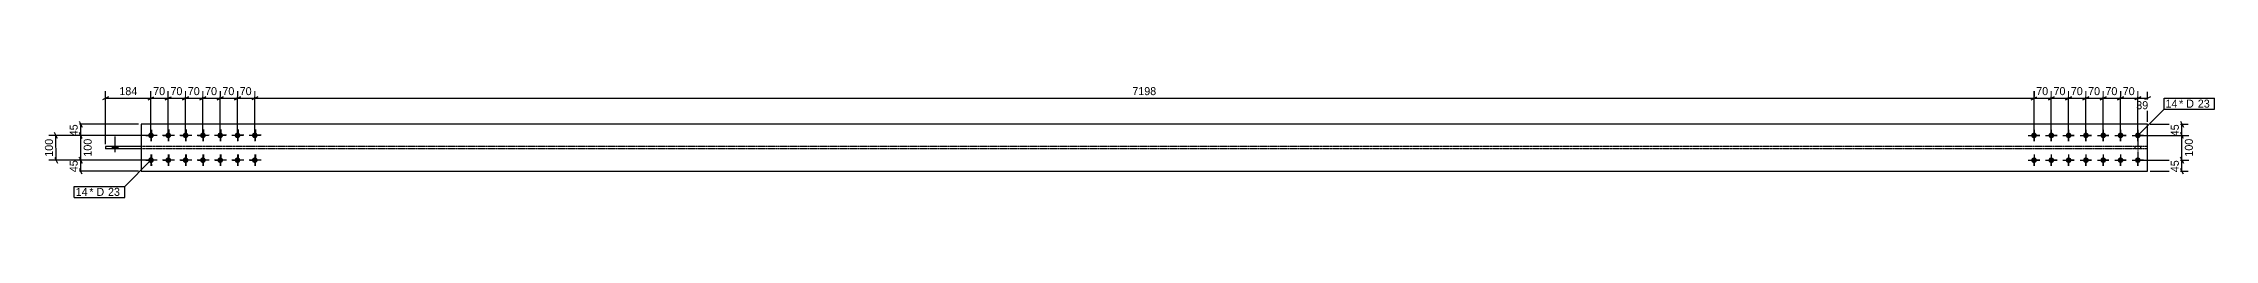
# Model space of a CAD drawing. Header units: millimetres. Extents: x 26 to 22604, y 32 to 1158.
# Drawn here: x 26 to 8809, y 32 to 483 of the extents above; entities that cross this region are included whole.
import ezdxf

# ---------------------------------------------------------------- set-up
doc = ezdxf.new("R2010")
doc.units = ezdxf.units.MM
doc.linetypes.add('DXK_LINE_DOT2', pattern=[3.9198, 1.9599, -1.9599])
doc.linetypes.add('DXK_LINE_DOT4', pattern=[0.9408, 0.4704, -0.4704])
doc.styles.add('Comic Sans MS', font='COMIC.TTF', dxfattribs={"height": 0.2})

msp = doc.modelspace()

# ---------------------------------------------------------------- hatches: boundary and pattern name
at = {"linetype": 'Continuous'}
for points in [[(460.7, 270.6, -1), (460.7, 293.6, -1)], [(530.7, 270.6, -1), (530.7, 293.6, -1)], [(600.7, 270.6, -1), (600.7, 293.6, -1)], [(670.7, 270.6, -1), (670.7, 293.6, -1)], [(740.7, 270.6, -1), (740.7, 293.6, -1)], [(810.7, 270.6, -1), (810.7, 293.6, -1)], [(880.7, 270.6, -1), (880.7, 293.6, -1)], [(8078.3, 293.5, -1), (8078.3, 270.5, -1)], [(8148.3, 293.5, -1), (8148.3, 270.5, -1)], [(8218.3, 293.5, -1), (8218.3, 270.5, -1)], [(8288.3, 293.6, -1), (8288.3, 270.6, -1)], [(8358.3, 293.6, -1), (8358.3, 270.6, -1)], [(8428.3, 293.6, -1), (8428.3, 270.6, -1)], [(8498.3, 293.6, -1), (8498.3, 270.6, -1)], [(327.4, 236.8), (305.4, 236.8), (305.4, 227.4), (327.4, 227.4)], [(327.4, 236.8), (305.4, 236.8), (305.4, 227.4), (327.4, 227.4)], [(327.4, 236.8), (305.4, 236.8), (305.4, 227.4), (327.4, 227.4)], [(327.4, 236.8), (305.4, 236.8), (305.4, 227.4), (327.4, 227.4)], [(327.4, 236.8), (305.4, 236.8), (305.4, 227.4), (327.4, 227.4)], [(460.7, 170.6, -1), (460.7, 193.6, -1)], [(530.7, 170.6, -1), (530.7, 193.6, -1)], [(600.7, 170.6, -1), (600.7, 193.6, -1)], [(670.7, 170.6, -1), (670.7, 193.6, -1)], [(740.7, 170.6, -1), (740.7, 193.6, -1)], [(810.7, 170.6, -1), (810.7, 193.6, -1)], [(880.7, 170.6, -1), (880.7, 193.6, -1)], [(8078.3, 193.5, -1), (8078.3, 170.5, -1)], [(8148.3, 193.5, -1), (8148.3, 170.5, -1)], [(8218.3, 193.5, -1), (8218.3, 170.5, -1)], [(8288.3, 193.6, -1), (8288.3, 170.6, -1)], [(8358.3, 193.6, -1), (8358.3, 170.6, -1)], [(8428.3, 193.6, -1), (8428.3, 170.6, -1)], [(8498.3, 193.6, -1), (8498.3, 170.6, -1)]]:
    msp.add_hatch(color=3, dxfattribs=at).paths.add_polyline_path(points)

# ---------------------------------------------------------------- linework, layer by layer
at = {"color": 8, "linetype": 'Continuous'}
for p, q in [((276.4, 246.8), (276.4, 460.5)), ((460.7, 292.1), (460.7, 460.5)), ((530.7, 292.1), (530.7, 460.5)), ((600.7, 292.1), (600.7, 460.5)), ((670.7, 292.1), (670.7, 460.5)), ((740.7, 292.1), (740.7, 460.5)), ((810.7, 292.1), (810.7, 460.5)), ((880.7, 292.1), (880.7, 460.5)), ((880.7, 292.1), (880.7, 460.5)), ((8078.3, 292), (8078.3, 460.5)), ((8148.3, 292), (8148.3, 460.5)), ((8218.3, 292), (8218.3, 460.5)), ((8288.3, 292.1), (8288.3, 460.5)), ((8358.3, 292.1), (8358.3, 460.5)), ((8428.3, 292.1), (8428.3, 460.5)), ((8498.3, 292.1), (8498.3, 457.7)), ((8537.7, 337.1), (8537.7, 457.7)), ((288.4, 438.1), (264.4, 426.1)), ((448.7, 426.1), (472.7, 438.1)), ((460.7, 432.1), (530.7, 432.1)), ((542.7, 438.1), (518.7, 426.1)), ((588.7, 426.1), (612.7, 438.1)), ((658.7, 426.1), (682.7, 438.1)), ((728.7, 426.1), (752.7, 438.1)), ((798.7, 426.1), (822.7, 438.1)), ((810.7, 432.1), (880.7, 432.1)), ((892.7, 438.1), (868.7, 426.1)), ((892.7, 438.1), (868.7, 426.1)), ((8066.3, 426.1), (8090.3, 438.1)), ((8136.3, 426.1), (8160.3, 438.1)), ((8206.3, 426.1), (8230.3, 438.1)), ((8276.3, 426.1), (8300.3, 438.1)), ((8346.3, 426.1), (8370.3, 438.1)), ((8416.3, 426.1), (8440.3, 438.1)), ((8486.3, 426.1), (8510.3, 438.1)), ((8498.3, 432.1), (8537.7, 432.1)), ((8549.7, 438.1), (8525.7, 426.1)), ((76.5, 181.6), (76.4, 281.6)), ((410.7, 327.1), (148, 327.1)), ((450.7, 282.1), (148, 282.1)), ((170.4, 339.1), (182.4, 315.1)), ((182.4, 270.1), (170.4, 294.1)), ((176.4, 282.1), (176.4, 327.1)), ((8508.3, 282.1), (8702, 282.1)), ((8547.7, 327.1), (8702, 327.1)), ((8670.4, 339.1), (8682.4, 315.1)), ((8682.4, 270.1), (8670.4, 294.1)), ((8676.4, 282.1), (8676.4, 327.1)), ((450.7, 182.1), (150.8, 182.1)), ((182.4, 170.1), (170.4, 194.1)), ((8508.3, 182.1), (8704.8, 182.1)), ((8682.4, 170.1), (8670.4, 194.1)), ((410.7, 137.1), (148, 137.1)), ((8547.7, 137.1), (8702, 137.1))]:
    msp.add_line(p, q, dxfattribs=at)
at = {"color": 3, "linetype": 'Continuous'}
for p, q in [((316.4, 214.2), (316.4, 277.4)), ((316.4, 214.2), (316.4, 277.4)), ((316.4, 214.2), (316.4, 277.4)), ((316.4, 214.2), (316.4, 277.4)), ((316.4, 214.2), (316.4, 277.4)), ((483.7, 282.1), (437.7, 282.1)), ((440.3, 282), (455.6, 282.1)), ((460.7, 305.1), (460.7, 259.1)), ((463.3, 305.1), (463.3, 289.7)), ((463.3, 259.1), (463.3, 274.4)), ((486.3, 282.1), (471, 282.1)), ((553.7, 282.1), (507.7, 282.1)), ((510.3, 282.1), (525.6, 282.1)), ((530.7, 305.1), (530.7, 259.1)), ((533.3, 305.2), (533.3, 289.8)), ((533.3, 259.2), (533.3, 274.5)), ((556.3, 282.2), (541, 282.2)), ((623.7, 282.1), (577.7, 282.1)), ((580.3, 282.2), (595.6, 282.2)), ((600.7, 305.1), (600.7, 259.1)), ((603.3, 305.2), (603.3, 289.9)), ((603.3, 259.2), (603.3, 274.6)), ((626.3, 282.3), (611, 282.3)), ((693.7, 282.1), (647.7, 282.1)), ((650.3, 282.3), (665.6, 282.3)), ((670.7, 305.1), (670.7, 259.1)), ((673.3, 305.3), (673.3, 290)), ((673.3, 259.3), (673.3, 274.7)), ((696.3, 282.4), (681, 282.3)), ((763.7, 282.1), (717.7, 282.1)), ((720.3, 282.4), (735.6, 282.4)), ((740.7, 305.1), (740.7, 259.1)), ((743.3, 305.4), (743.3, 290.1)), ((743.3, 259.4), (743.3, 274.7)), ((766.3, 282.5), (751, 282.4)), ((833.7, 282.1), (787.7, 282.1)), ((790.3, 282.5), (805.6, 282.5)), ((810.7, 305.1), (810.7, 259.1)), ((813.3, 305.5), (813.3, 290.2)), ((813.3, 259.5), (813.3, 274.8)), ((836.3, 282.5), (821, 282.5)), ((903.7, 282.1), (857.7, 282.1)), ((860.3, 282.6), (875.6, 282.6)), ((880.7, 305.1), (880.7, 259.1)), ((883.3, 305.6), (883.3, 290.3)), ((883.3, 259.6), (883.3, 274.9)), ((906.3, 282.6), (891, 282.6)), ((8055.3, 282), (8101.3, 282)), ((8055.3, 282), (8070.6, 282)), ((8078.3, 305), (8078.3, 259)), ((8078.3, 305), (8078.3, 289.7)), ((8078.3, 259), (8078.3, 274.4)), ((8101.3, 282), (8086, 282)), ((8125.3, 282), (8171.3, 282)), ((8125.3, 282), (8140.6, 282)), ((8148.3, 305), (8148.3, 259)), ((8148.3, 305), (8148.3, 289.7)), ((8148.3, 259), (8148.3, 274.4)), ((8171.3, 282), (8156, 282)), ((8195.3, 282), (8241.3, 282)), ((8195.3, 282), (8210.6, 282)), ((8218.3, 305), (8218.3, 259)), ((8218.3, 305), (8218.3, 289.7)), ((8218.3, 259), (8218.3, 274.4)), ((8241.3, 282), (8226, 282)), ((8265.3, 282), (8311.3, 282.1)), ((8265.3, 282), (8280.6, 282)), ((8288.3, 305.1), (8288.3, 259.1)), ((8288.3, 305.1), (8288.3, 289.7)), ((8288.3, 259.1), (8288.3, 274.4)), ((8311.3, 282.1), (8296, 282.1)), ((8335.3, 282.1), (8381.3, 282.1)), ((8335.3, 282.1), (8350.6, 282.1)), ((8358.3, 305.1), (8358.3, 259.1)), ((8358.3, 305.1), (8358.3, 289.7)), ((8358.3, 259.1), (8358.3, 274.4)), ((8381.3, 282.1), (8366, 282.1)), ((8405.3, 282.1), (8451.3, 282.1)), ((8405.3, 282.1), (8420.6, 282.1)), ((8428.3, 305.1), (8428.3, 259.1)), ((8428.3, 305.1), (8428.3, 289.7)), ((8428.3, 259.1), (8428.3, 274.4)), ((8451.3, 282.1), (8436, 282.1)), ((8475.3, 282.1), (8521.3, 282.1)), ((8475.3, 282.1), (8490.6, 282.1)), ((8498.3, 305.1), (8498.3, 259.1)), ((8498.3, 305.1), (8498.3, 289.7)), ((8498.3, 259.1), (8498.3, 274.4)), ((8521.3, 282.1), (8506, 282.1)), ((305.4, 227.4), (305.4, 236.8)), ((305.4, 227.4), (305.4, 236.8)), ((305.4, 227.4), (305.4, 236.8)), ((305.4, 227.4), (305.4, 236.8)), ((305.4, 227.4), (305.4, 236.8)), ((327.4, 227.4), (327.4, 236.8)), ((327.4, 227.4), (327.4, 236.8)), ((327.4, 227.4), (327.4, 236.8)), ((327.4, 227.4), (327.4, 236.8)), ((327.4, 227.4), (327.4, 236.8)), ((483.7, 182.1), (437.7, 182.1)), ((440.4, 182), (455.7, 182.1)), ((460.7, 205.1), (460.7, 159.1)), ((463.4, 205.1), (463.4, 189.7)), ((486.4, 182.1), (471.1, 182.1)), ((553.7, 182.1), (507.7, 182.1)), ((510.4, 182.1), (525.7, 182.1)), ((530.7, 205.1), (530.7, 159.1)), ((533.4, 205.2), (533.4, 189.8)), ((556.4, 182.2), (541.1, 182.2)), ((623.7, 182.1), (577.7, 182.1)), ((580.4, 182.2), (595.7, 182.2)), ((600.7, 205.1), (600.7, 159.1)), ((603.4, 205.2), (603.4, 189.9)), ((626.4, 182.3), (611.1, 182.3)), ((693.7, 182.1), (647.7, 182.1)), ((650.4, 182.3), (665.7, 182.3)), ((670.7, 205.1), (670.7, 159.1)), ((673.4, 205.3), (673.4, 190)), ((696.4, 182.4), (681.1, 182.3)), ((763.7, 182.1), (717.7, 182.1)), ((720.4, 182.4), (735.7, 182.4)), ((740.7, 205.1), (740.7, 159.1)), ((743.4, 205.4), (743.4, 190.1)), ((766.4, 182.5), (751.1, 182.4)), ((833.7, 182.1), (787.7, 182.1)), ((790.4, 182.5), (805.7, 182.5)), ((810.7, 205.1), (810.7, 159.1)), ((813.4, 205.5), (813.4, 190.2)), ((836.4, 182.5), (821.1, 182.5)), ((903.7, 182.1), (857.7, 182.1)), ((860.4, 182.6), (875.7, 182.6)), ((880.7, 205.1), (880.7, 159.1)), ((883.4, 205.6), (883.4, 190.3)), ((906.4, 182.6), (891.1, 182.6)), ((8055.3, 182), (8101.3, 182)), ((8055.3, 182), (8070.6, 182)), ((8078.3, 205), (8078.3, 159)), ((8078.3, 205), (8078.3, 189.7)), ((8101.3, 182), (8086, 182)), ((8125.3, 182), (8171.3, 182)), ((8125.3, 182), (8140.6, 182)), ((8148.3, 205), (8148.3, 159)), ((8148.3, 205), (8148.3, 189.7)), ((8171.3, 182), (8156, 182)), ((8195.3, 182), (8241.3, 182)), ((8195.3, 182), (8210.6, 182)), ((8218.3, 205), (8218.3, 159)), ((8218.3, 205), (8218.3, 189.7)), ((8241.3, 182), (8226, 182)), ((8265.3, 182), (8311.3, 182.1)), ((8265.3, 182), (8280.6, 182)), ((8288.3, 205.1), (8288.3, 159.1)), ((8288.3, 205.1), (8288.3, 189.7)), ((8311.3, 182.1), (8296, 182.1)), ((8335.3, 182.1), (8381.3, 182.1)), ((8335.3, 182.1), (8350.6, 182.1)), ((8358.3, 205.1), (8358.3, 159.1)), ((8358.3, 205.1), (8358.3, 189.7)), ((8381.3, 182.1), (8366, 182.1)), ((8405.3, 182.1), (8451.3, 182.1)), ((8405.3, 182.1), (8420.6, 182.1)), ((8428.3, 205.1), (8428.3, 159.1)), ((8428.3, 205.1), (8428.3, 189.7)), ((8451.3, 182.1), (8436, 182.1)), ((8475.3, 182.1), (8521.3, 182.1)), ((8475.3, 182.1), (8490.6, 182.1)), ((8498.3, 205.1), (8498.3, 159.1)), ((8498.3, 205.1), (8498.3, 189.7)), ((8521.3, 182.1), (8506, 182.1)), ((463.5, 159.1), (463.4, 174.4)), ((533.5, 159.2), (533.4, 174.5)), ((603.5, 159.2), (603.4, 174.6)), ((673.5, 159.3), (673.4, 174.7)), ((743.5, 159.4), (743.4, 174.7)), ((813.5, 159.5), (813.4, 174.8)), ((883.5, 159.6), (883.4, 174.9)), ((8078.3, 159), (8078.3, 174.4)), ((8148.3, 159), (8148.3, 174.4)), ((8218.3, 159), (8218.3, 174.4)), ((8288.3, 159.1), (8288.3, 174.4)), ((8358.3, 159.1), (8358.3, 174.4)), ((8428.3, 159.1), (8428.3, 174.4)), ((8498.3, 159.1), (8498.3, 174.4))]:
    msp.add_line(p, q, dxfattribs=at)
at = {"color": 7, "linetype": 'Continuous'}
for p, q in [((8537.7, 327.1), (420.7, 327.1)), ((420.7, 327.1), (420.7, 137.1)), ((8537.7, 137.1), (8537.7, 327.1)), ((276.4, 236.8), (276.4, 227.4)), ((420.7, 236.8), (276.4, 236.8)), ((420.7, 227.4), (276.4, 227.4)), ((420.7, 137.1), (8537.7, 137.1))]:
    msp.add_line(p, q, dxfattribs=at)
at = {"color": 7, "linetype": 'DXK_LINE_DOT4'}
for p, q in [((8537.7, 236.8), (420.7, 236.8)), ((8537.7, 227.4), (420.7, 227.4))]:
    msp.add_line(p, q, dxfattribs=at)
at = {"color": 3, "linetype": 'DXK_LINE_DOT2'}
for p, q in [((8486.2, 236.8), (8486.2, 227.4)), ((8486.2, 236.8), (8486.2, 227.4)), ((8486.2, 236.8), (8486.2, 227.4)), ((8486.2, 236.8), (8486.2, 227.4)), ((8486.2, 236.8), (8486.2, 227.4)), ((8497.7, 262), (8497.7, 198.8)), ((8497.7, 262), (8497.7, 198.8)), ((8497.7, 262), (8497.7, 198.8)), ((8497.7, 262), (8497.7, 198.8)), ((8497.7, 262), (8497.7, 198.8)), ((8509.2, 236.8), (8509.2, 227.4)), ((8509.2, 236.8), (8509.2, 227.4)), ((8509.2, 236.8), (8509.2, 227.4)), ((8509.2, 236.8), (8509.2, 227.4)), ((8509.2, 236.8), (8509.2, 227.4))]:
    msp.add_line(p, q, dxfattribs=at)

# ---------------------------------------------------------------- wipeouts: each hides what was drawn before it
at = {"color": 0}
for points in [[(8655.6, 394.1), (8655.6, 426.1), (8610.3, 426.1), (8610.3, 394.1)], [(201.5, 38), (201.5, 70), (156.3, 70), (156.3, 38)]]:
    msp.add_wipeout(points, dxfattribs=at)

# ---------------------------------------------------------------- next in the draw order: wipeouts: each hides what was drawn before it
for points in [[(528.2, 438.1), (528.2, 482.9), (463.2, 482.9), (463.2, 438.1)], [(8550.4, 381.3), (8550.4, 426.1), (8485.5, 426.1), (8485.5, 381.3)], [(8655.6, 394.1), (8655.6, 426.1), (8610.3, 426.1), (8610.3, 394.1)], [(170.4, 337), (125.6, 337), (125.6, 272.1), (170.4, 272.1)], [(8670.4, 337), (8625.6, 337), (8625.6, 272.1), (8670.4, 272.1)], [(201.5, 38), (201.5, 70), (156.3, 70), (156.3, 38)]]:
    msp.add_wipeout(points, dxfattribs=at)

# ---------------------------------------------------------------- next in the draw order: linework, layer by layer
at = {"color": 8, "linetype": 'Continuous'}
for p, q in [((460.7, 292.1), (460.7, 460.5)), ((530.7, 292.1), (530.7, 460.5)), ((8498.3, 292.1), (8498.3, 460.5)), ((276.4, 432.1), (460.7, 432.1)), ((448.7, 426.1), (472.7, 438.1)), ((518.7, 426.1), (542.7, 438.1)), ((8428.3, 432.1), (8498.3, 432.1)), ((8510.3, 438.1), (8486.3, 426.1)), ((82.4, 269.6), (70.4, 293.6)), ((450.7, 282.1), (150.8, 282.1)), ((170.4, 294.1), (182.4, 270.1)), ((176.4, 182.1), (176.4, 282.1)), ((8508.3, 282.1), (8704.8, 282.1)), ((8670.4, 294.1), (8682.4, 270.1)), ((8676.4, 182.1), (8676.4, 282.1))]:
    msp.add_line(p, q, dxfattribs=at)
at = {"color": 7, "linetype": 'Continuous'}
for p, q in [((8498.3, 282.1), (8604.3, 388.1)), ((8604.3, 388.1), (8604.3, 432.1)), ((150.3, 32), (150.3, 76))]:
    msp.add_line(p, q, dxfattribs=at)

# ---------------------------------------------------------------- next in the draw order: texts
at = {"color": 3, "style": 'Comic Sans MS'}
for s, p in [('70', (469.6, 444.5)), ('39', (8491.9, 387.7))]:
    msp.add_text(s, height=32.38, dxfattribs=at).set_placement(p)
for p in [(164, 278.5), (8664, 278.5)]:
    msp.add_text('45', height=32.38, rotation=90.00021, dxfattribs=at).set_placement(p)

# ---------------------------------------------------------------- next in the draw order: wipeouts: each hides what was drawn before it
at = {"color": 0}
for points in [[(8731.4, 394.1), (8731.4, 426.1), (8665.2, 426.1), (8665.2, 394.1)], [(277.3, 38), (277.3, 70), (211.1, 70), (211.1, 38)]]:
    msp.add_wipeout(points, dxfattribs=at)

# ---------------------------------------------------------------- next in the draw order: wipeouts: each hides what was drawn before it
for points in [[(410.7, 438.1), (410.7, 482.9), (326.5, 482.9), (326.5, 438.1)], [(8495.7, 438.1), (8495.7, 482.9), (8430.8, 482.9), (8430.8, 438.1)], [(8731.4, 394.1), (8731.4, 426.1), (8665.2, 426.1), (8665.2, 394.1)], [(227.2, 274.1), (182.4, 274.1), (182.4, 190), (227.2, 190)], [(8727.2, 274.1), (8682.4, 274.1), (8682.4, 190), (8727.2, 190)], [(277.3, 38), (277.3, 70), (211.1, 70), (211.1, 38)]]:
    msp.add_wipeout(points, dxfattribs=at)

# ---------------------------------------------------------------- next in the draw order: linework, layer by layer
at = {"color": 8, "linetype": 'Continuous'}
for p, q in [((8428.3, 292.1), (8428.3, 460.5)), ((8358.3, 432.1), (8428.3, 432.1)), ((8440.3, 438.1), (8416.3, 426.1)), ((453.3, 282.1), (48, 281.5)), ((450.7, 182.1), (148, 182.1)), ((170.4, 194.1), (182.4, 170.1)), ((176.4, 137.1), (176.4, 182.1)), ((8508.3, 182.1), (8702, 182.1)), ((8670.4, 194.1), (8682.4, 170.1)), ((8676.4, 137.1), (8676.4, 182.1)), ((182.4, 125.1), (170.4, 149.1)), ((8682.4, 125.1), (8670.4, 149.1))]:
    msp.add_line(p, q, dxfattribs=at)

# ---------------------------------------------------------------- next in the draw order: texts
at = {"color": 3, "style": 'Comic Sans MS'}
for s, p in [('184', (332.9, 444.5)), ('70', (8437.2, 444.5)), ('14', (8610.3, 394.1)), ('14', (156.3, 38))]:
    msp.add_text(s, height=32.38, dxfattribs=at).set_placement(p)
for p in [(220.8, 196.4), (8720.8, 196.4)]:
    msp.add_text('100', height=32.38, rotation=90.00021, dxfattribs=at).set_placement(p)

# ---------------------------------------------------------------- next in the draw order: wipeouts: each hides what was drawn before it
at = {"color": 0}
for points in [[(8793.1, 394.1), (8793.1, 426.1), (8741, 426.1), (8741, 394.1)], [(339, 38), (339, 70), (286.9, 70), (286.9, 38)]]:
    msp.add_wipeout(points, dxfattribs=at)

# ---------------------------------------------------------------- next in the draw order: wipeouts: each hides what was drawn before it
for points in [[(8425.7, 438.1), (8425.7, 482.9), (8360.8, 482.9), (8360.8, 438.1)], [(8793.1, 394.1), (8793.1, 426.1), (8741, 426.1), (8741, 394.1)], [(170.4, 192), (125.6, 192), (125.6, 127.1), (170.4, 127.1)], [(8670.4, 192), (8625.6, 192), (8625.6, 127.1), (8670.4, 127.1)], [(339, 38), (339, 70), (286.9, 70), (286.9, 38)]]:
    msp.add_wipeout(points, dxfattribs=at)

# ---------------------------------------------------------------- next in the draw order: linework, layer by layer
at = {"color": 8, "linetype": 'Continuous'}
for p, q in [((8358.3, 292.1), (8358.3, 460.5)), ((8288.3, 432.1), (8358.3, 432.1)), ((8370.3, 438.1), (8346.3, 426.1)), ((453.4, 182.1), (48.1, 181.5)), ((70.5, 193.6), (82.5, 169.6))]:
    msp.add_line(p, q, dxfattribs=at)
at = {"color": 7, "linetype": 'Continuous'}
for p, q in [((8604.3, 432.1), (8808.7, 432.1)), ((8604.3, 388.1), (8808.7, 388.1)), ((8808.7, 388.1), (8808.7, 432.1)), ((460.7, 182.1), (354.6, 76)), ((150.3, 76), (354.6, 76)), ((150.3, 32), (354.6, 32)), ((354.6, 32), (354.6, 76))]:
    msp.add_line(p, q, dxfattribs=at)

# ---------------------------------------------------------------- next in the draw order: texts
at = {"color": 3, "style": 'Comic Sans MS'}
for s, p in [('70', (8367.2, 444.5)), ('* D', (8665.2, 394.1)), ('23', (8741, 394.1)), ('* D', (211.1, 38)), ('23', (286.9, 38))]:
    msp.add_text(s, height=32.38, dxfattribs=at).set_placement(p)
for p in [(164, 133.5), (8664, 133.5)]:
    msp.add_text('45', height=32.38, rotation=90.00021, dxfattribs=at).set_placement(p)

# ---------------------------------------------------------------- next in the draw order: wipeouts: each hides what was drawn before it
at = {"color": 0}
for points in [[(8355.7, 438.1), (8355.7, 482.9), (8290.8, 482.9), (8290.8, 438.1)], [(70.4, 273.6), (25.6, 273.6), (25.7, 189.4), (70.5, 189.5)]]:
    msp.add_wipeout(points, dxfattribs=at)

# ---------------------------------------------------------------- next in the draw order: linework, layer by layer
at = {"color": 8, "linetype": 'Continuous'}
for p, q in [((8288.3, 292.1), (8288.3, 460.5)), ((8218.3, 432.1), (8288.3, 432.1)), ((8300.3, 438.1), (8276.3, 426.1))]:
    msp.add_line(p, q, dxfattribs=at)

# ---------------------------------------------------------------- next in the draw order: texts
at = {"color": 3, "style": 'Comic Sans MS'}
msp.add_text('70', height=32.38, dxfattribs=at).set_placement((8297.2, 444.5))
msp.add_text('100', height=32.38, rotation=90.07469, dxfattribs=at).set_placement((64.1, 195.9))

# ---------------------------------------------------------------- next in the draw order: wipeouts: each hides what was drawn before it
at = {"color": 0}
msp.add_wipeout([(8285.7, 438.1), (8285.7, 482.9), (8220.8, 482.9), (8220.8, 438.1)], dxfattribs=at)

# ---------------------------------------------------------------- next in the draw order: linework, layer by layer
at = {"color": 8, "linetype": 'Continuous'}
for p, q in [((8218.3, 292), (8218.3, 460.5)), ((8148.3, 432.1), (8218.3, 432.1)), ((8230.3, 438.1), (8206.3, 426.1))]:
    msp.add_line(p, q, dxfattribs=at)

# ---------------------------------------------------------------- next in the draw order: texts
at = {"color": 3, "style": 'Comic Sans MS'}
msp.add_text('70', height=32.38, dxfattribs=at).set_placement((8227.2, 444.5))

# ---------------------------------------------------------------- next in the draw order: wipeouts: each hides what was drawn before it
at = {"color": 0}
msp.add_wipeout([(8215.7, 438.1), (8215.7, 482.9), (8150.8, 482.9), (8150.8, 438.1)], dxfattribs=at)

# ---------------------------------------------------------------- next in the draw order: linework, layer by layer
at = {"color": 8, "linetype": 'Continuous'}
for p, q in [((8148.3, 292), (8148.3, 460.5)), ((8078.3, 432.1), (8148.3, 432.1)), ((8160.3, 438.1), (8136.3, 426.1))]:
    msp.add_line(p, q, dxfattribs=at)

# ---------------------------------------------------------------- next in the draw order: texts
at = {"color": 3, "style": 'Comic Sans MS'}
msp.add_text('70', height=32.38, dxfattribs=at).set_placement((8157.2, 444.5))

# ---------------------------------------------------------------- next in the draw order: wipeouts: each hides what was drawn before it
at = {"color": 0}
msp.add_wipeout([(8145.7, 438.1), (8145.7, 482.9), (8080.8, 482.9), (8080.8, 438.1)], dxfattribs=at)

# ---------------------------------------------------------------- next in the draw order: linework, layer by layer
at = {"color": 8, "linetype": 'Continuous'}
for p, q in [((8078.3, 292), (8078.3, 460.5)), ((880.7, 432.1), (8078.3, 432.1)), ((8066.3, 426.1), (8090.3, 438.1))]:
    msp.add_line(p, q, dxfattribs=at)

# ---------------------------------------------------------------- next in the draw order: texts
at = {"color": 3, "style": 'Comic Sans MS'}
msp.add_text('70', height=32.38, dxfattribs=at).set_placement((8087.2, 444.5))

# ---------------------------------------------------------------- next in the draw order: wipeouts: each hides what was drawn before it
at = {"color": 0}
for points in [[(878.2, 438.1), (878.2, 482.9), (813.2, 482.9), (813.2, 438.1)], [(4534.6, 438.1), (4534.6, 482.9), (4424.4, 482.9), (4424.4, 438.1)]]:
    msp.add_wipeout(points, dxfattribs=at)

# ---------------------------------------------------------------- next in the draw order: linework, layer by layer
at = {"color": 8, "linetype": 'Continuous'}
for p, q in [((810.7, 292.1), (810.7, 460.5)), ((740.7, 432.1), (810.7, 432.1)), ((822.7, 438.1), (798.7, 426.1))]:
    msp.add_line(p, q, dxfattribs=at)

# ---------------------------------------------------------------- next in the draw order: texts
at = {"color": 3, "style": 'Comic Sans MS'}
for s, p in [('70', (819.6, 444.5)), ('7198', (4430.8, 444.5))]:
    msp.add_text(s, height=32.38, dxfattribs=at).set_placement(p)

# ---------------------------------------------------------------- next in the draw order: wipeouts: each hides what was drawn before it
at = {"color": 0}
msp.add_wipeout([(808.2, 438.1), (808.2, 482.9), (743.2, 482.9), (743.2, 438.1)], dxfattribs=at)

# ---------------------------------------------------------------- next in the draw order: linework, layer by layer
at = {"color": 8, "linetype": 'Continuous'}
for p, q in [((740.7, 292.1), (740.7, 460.5)), ((670.7, 432.1), (740.7, 432.1)), ((752.7, 438.1), (728.7, 426.1))]:
    msp.add_line(p, q, dxfattribs=at)

# ---------------------------------------------------------------- next in the draw order: texts
at = {"color": 3, "style": 'Comic Sans MS'}
msp.add_text('70', height=32.38, dxfattribs=at).set_placement((749.6, 444.5))

# ---------------------------------------------------------------- next in the draw order: wipeouts: each hides what was drawn before it
at = {"color": 0}
msp.add_wipeout([(738.2, 438.1), (738.2, 482.9), (673.2, 482.9), (673.2, 438.1)], dxfattribs=at)

# ---------------------------------------------------------------- next in the draw order: linework, layer by layer
at = {"color": 8, "linetype": 'Continuous'}
for p, q in [((670.7, 292.1), (670.7, 460.5)), ((600.7, 432.1), (670.7, 432.1)), ((682.7, 438.1), (658.7, 426.1))]:
    msp.add_line(p, q, dxfattribs=at)

# ---------------------------------------------------------------- next in the draw order: texts
at = {"color": 3, "style": 'Comic Sans MS'}
msp.add_text('70', height=32.38, dxfattribs=at).set_placement((679.6, 444.5))

# ---------------------------------------------------------------- next in the draw order: wipeouts: each hides what was drawn before it
at = {"color": 0}
msp.add_wipeout([(668.2, 438.1), (668.2, 482.9), (603.2, 482.9), (603.2, 438.1)], dxfattribs=at)

# ---------------------------------------------------------------- next in the draw order: linework, layer by layer
at = {"color": 8, "linetype": 'Continuous'}
for p, q in [((600.7, 292.1), (600.7, 460.5)), ((530.7, 432.1), (600.7, 432.1)), ((612.7, 438.1), (588.7, 426.1))]:
    msp.add_line(p, q, dxfattribs=at)

# ---------------------------------------------------------------- next in the draw order: texts
at = {"color": 3, "style": 'Comic Sans MS'}
msp.add_text('70', height=32.38, dxfattribs=at).set_placement((609.6, 444.5))

# ---------------------------------------------------------------- next in the draw order: wipeouts: each hides what was drawn before it
at = {"color": 0}
msp.add_wipeout([(598.2, 438.1), (598.2, 482.9), (533.2, 482.9), (533.2, 438.1)], dxfattribs=at)

# ---------------------------------------------------------------- next in the draw order: texts
at = {"color": 3, "style": 'Comic Sans MS'}
msp.add_text('70', height=32.38, dxfattribs=at).set_placement((539.6, 444.5))

doc.saveas('drawing.dxf')
